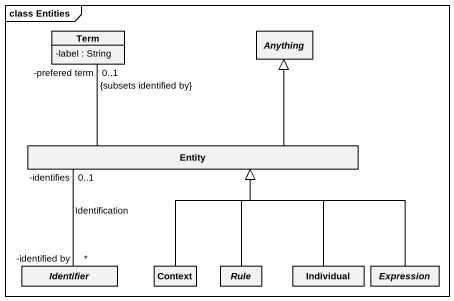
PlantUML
@startuml
mainframe class Entities
hide circle
hide empty members
skinparam classAttributeIconSize 0
class Term {
  -label : String
}
abstract class Anything
class "Entity" as Entity_
abstract class Identifier
class Context
abstract class Rule
class Individual
abstract class Expression
Entity_ -up- "-prefered term\n0..1\n{subsets identified by}" Term
Entity_ -up-|> Anything
Identifier "-identified by\n*" -up- "-identifies\n0..1" Entity_ : Identification
Context -up-|> Entity_
Rule -up-|> Entity_
Individual -up-|> Entity_
Expression -left-|> Entity_
@enduml
